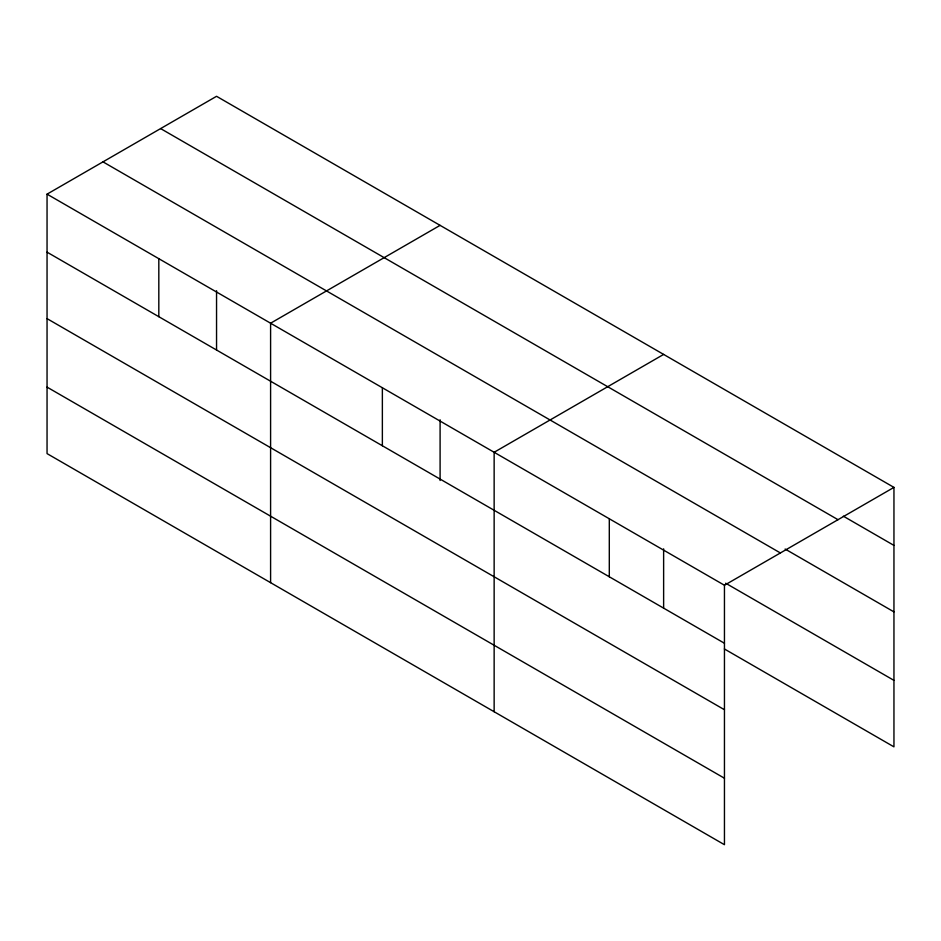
<?xml version="1.0" encoding="UTF-8"?>
<svg xmlns="http://www.w3.org/2000/svg" width="941" height="941" viewBox="0 0 941 941"><rect width="100%" height="100%" fill="white"/><g stroke="black" fill="none" stroke-linecap="round" stroke-linejoin="round"><path stroke-width="1.41" d="M724.452 709.737L724.452 585.255L47.05 194.152L47.05 453.609L724.452 844.7L724.452 709.737L47.05 318.634M724.37 648.949L893.95 746.848L893.95 487.391L216.548 96.3L47.05 194.152M440.094 225.358L270.596 323.21L270.596 582.667M663.628 354.416L494.143 452.28L494.143 711.725M724.452 585.255L893.95 487.391M843.336 516.174L893.95 545.404M160.617 128.588L838.019 519.691M785.123 549.038L893.95 611.873M102.981 161.864L780.383 552.955M725.64 583.197L893.95 680.367M47.05 252.164L724.452 643.256M47.05 387.127L724.452 778.231M663.628 548.838L663.628 608.098M609.298 518.762L609.298 576.774M440.094 419.78L440.094 480.475M382.364 387.751L382.364 445.752M216.548 290.722L216.548 349.97M158.817 258.681L158.817 316.694"/></g></svg>
